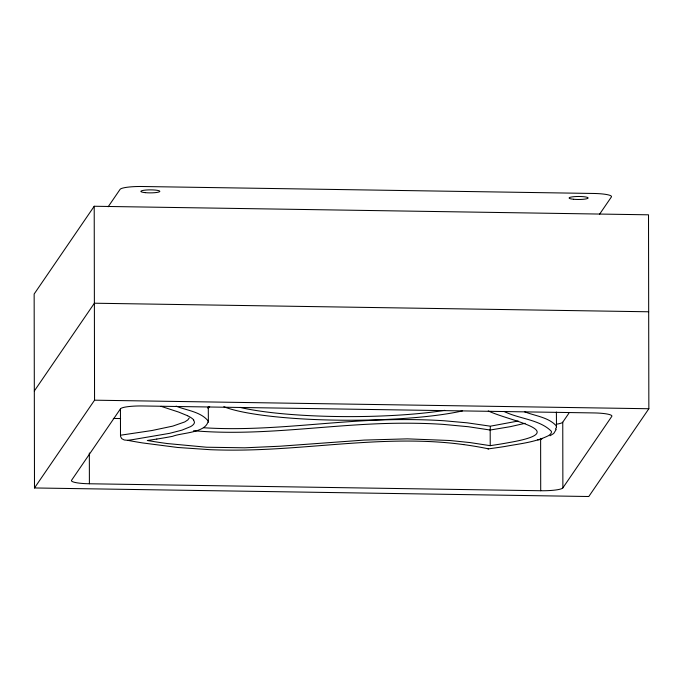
<?xml version="1.0" encoding="UTF-8"?>
<svg xmlns="http://www.w3.org/2000/svg" width="683" height="683" viewBox="0 0 683 683"><rect width="100%" height="100%" fill="white"/><g stroke="black" fill="none" stroke-linecap="round" stroke-linejoin="round"><path stroke-width="1.02" d="M156.817 439.058A247.955 39.213 -0.1 0 0 172.671 436.309C181.593 432.638 206.112 433.065 208.187 420.984C200.58 411.593 186.775 410.534 176.112 406.146M490.334 426.534L490.189 429.991M556.261 429.351L553.742 433.474L550.011 435.788M94.211 206.257L34.15 294.023L34.492 487.961L588.789 496.515L648.85 408.741L648.509 214.812L94.211 206.257L94.553 400.187L34.492 487.961M108.153 206.787L120.08 189.362A20.114 3.184 -0.1 0 1 142.243 186.502L593.561 193.468A20.114 3.184 -0.1 0 1 611.396 196.943L599.469 214.368M34.321 390.992L94.382 303.218L648.679 311.781M488.507 448.868L495.09 447.937A294.595 46.589 -0.1 0 0 504.771 446.503C519.404 443.737 534.832 442.405 548.355 435.737A96.866 15.325 -0.1 0 0 551.343 431.28C539.579 419.371 518.832 418.91 504.02 411.405M562.877 487.875L611.78 416.417A20.114 3.184 -0.1 0 0 593.945 412.933L142.627 405.967A20.114 3.184 -0.1 0 0 120.464 408.827L71.561 480.294A20.114 3.184 -0.1 0 0 89.396 483.769L540.705 490.735A20.114 3.184 -0.1 0 0 562.877 487.875L562.758 422.188L568.871 413.258M189.234 417.962L187.825 419.925L184.734 421.932L172.773 426.115L151.865 430.538L120.498 435.225L120.567 436.454L121.711 438.648L124.212 439.972L127.644 440.33L132.536 439.656L169.597 433.338L181.985 430.128L190.583 426.627A106.548 16.853 -0.1 0 0 194.45 422.137L193.579 419.917M555.416 429.035L556.355 427.729L556.278 425.816C548.253 417.074 535.02 415.998 524.433 411.704M525.125 423.306L510.321 426.67L490.189 430.025L468.256 426.721L443.224 424.382A95.219 15.06 -0.1 0 0 420.335 423.366L417.526 423.315A98.864 15.632 -0.1 0 0 403.38 423.212C333.381 423.255 263.629 436.813 193.588 430.717M518.192 421.018L490.403 426.183L467.206 422.837L444.471 420.788A98.369 15.555 -0.1 0 0 420.822 419.746L417.919 419.686A102.1 16.144 -0.1 0 0 403.311 419.584C336.608 419.439 270.246 432.066 203.5 427.737M156.825 439.058L147.323 440.501L155.972 441.91A209.118 33.074 -0.1 0 0 167.335 443.549L206.565 447.22L244.77 447.809L279.987 446.221L364.235 440.083L407.375 438.853L450.02 440.518L469.895 442.558L490.223 445.666L498.855 444.334A208.656 32.997 -0.1 0 0 509.083 442.558C573.31 431.357 510.21 421.351 488.251 410.935M94.553 400.187L648.85 408.741M113.31 418.448L120.618 418.559M463.723 444.624C388.653 434.32 313.318 449.568 238.162 450.114A96.866 15.325 -0.1 0 1 210.04 449.687L177.7 447.476L142.431 442.908A298.053 47.136 -0.1 0 1 131.93 441.116L127.644 440.33M488.524 448.842L483.991 447.937A165.354 26.15 -0.1 0 0 463.791 444.616M161.06 406.325L178.656 412.08L187.612 415.742M488.012 448.962L487.841 448.458M556.397 412.02L556.491 426.764M208.281 407.119L208.383 422.231M540.62 438.392L540.705 490.735M490.189 430.025L490.223 445.666M120.447 408.972L120.498 435.225M89.336 452.974L89.396 483.769M541.96 438.793A9.502 1.503 -0.1 0 1 537.675 439.903M562.758 422.188A20.114 3.184 -0.1 0 1 556.918 424.117M208.349 406.752A123.879 19.594 -0.1 0 1 207.88 408.186M209.698 406.726A127.047 20.089 -0.1 0 1 208.349 407.802M187.552 415.742A148.621 23.504 -0.1 0 1 193.682 419.917M444.718 410.346A133.219 21.071 -0.1 0 1 240.023 407.401M462.536 410.884A136.387 21.574 -0.1 0 1 334.525 420.113A136.387 21.574 -0.1 0 1 223.853 406.709M145.274 192.649A9.502 1.503 -0.1 0 0 159.822 191.411A9.502 1.503 -0.1 0 0 145.88 190.053A9.502 1.503 -0.1 0 0 145.274 192.649M573.566 199.265A9.502 1.503 -0.1 0 0 588.114 198.019A9.502 1.503 -0.1 0 0 574.172 196.661A9.502 1.503 -0.1 0 0 573.566 199.265"/></g></svg>
